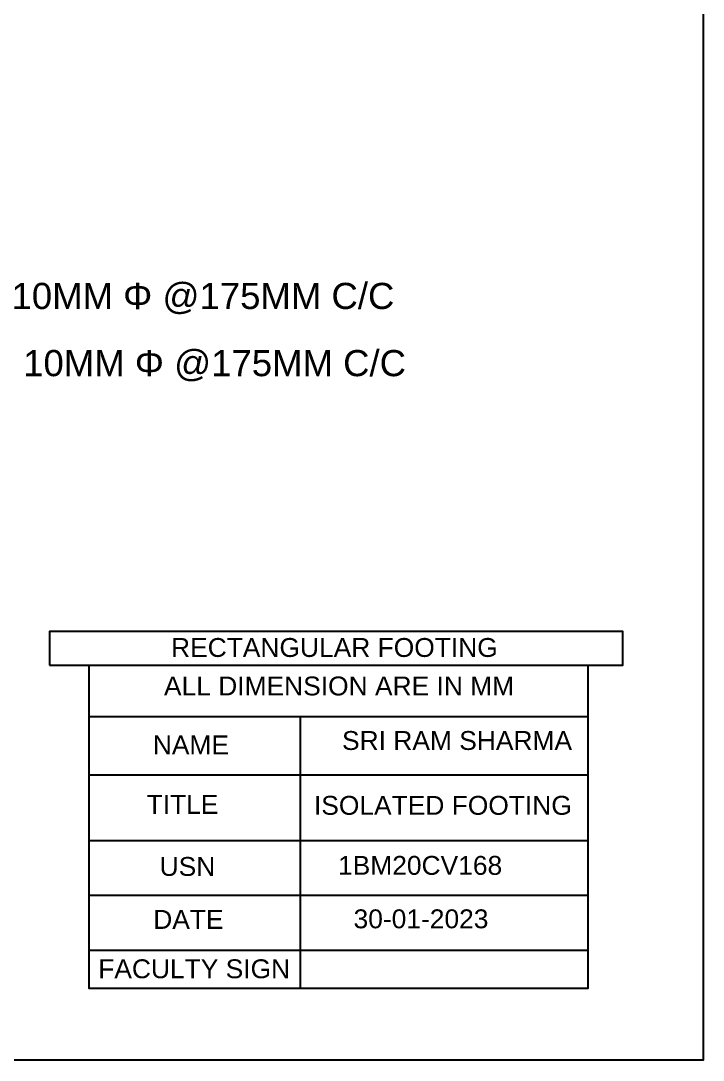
# Model space of a CAD drawing. Header units: inches. Extents: x 448145 to 618619, y -64863 to 148507.
# Drawn here: x 495349 to 498350, y 137958 to 142530 of the extents above; entities that cross this region are included whole.
import ezdxf

# ---------------------------------------------------------------- set-up
doc = ezdxf.new("R2010")
doc.units = ezdxf.units.IN
doc.header["$MEASUREMENT"] = 0
doc.styles.add('PDF Arial', font='Arial.ttf')

msp = doc.modelspace()

# ---------------------------------------------------------------- linework, layer by layer
msp.add_line((495649.139, 139469.147), (497842.73, 139469.147))
at = {"color": 7, "lineweight": 25}
msp.add_lwpolyline([(491396.541, 148506.623), (498349.972, 148506.623), (498349.972, 137957.654), (491396.541, 137957.654)], close=True, dxfattribs=at)
at = {"color": 7}
for points in [[(495475.3, 139694.745), (497996.389, 139694.745), (497996.389, 139843.054), (495475.3, 139843.054)], [(495649.139, 139694.745), (497842.73, 139694.745), (497842.73, 138272.369), (495649.139, 138272.369)]]:
    msp.add_lwpolyline(points, close=True, dxfattribs=at)
for points in [[(495649.139, 138272.369), (495649.139, 139694.745), (497756.143, 139694.745)], [(496577.431, 139469.147), (496577.431, 138272.369)], [(495649.139, 139213.064), (497842.73, 139213.064)], [(495649.139, 138924.055), (497842.73, 138924.055)], [(495649.139, 138683.214), (497842.73, 138683.214)], [(495649.139, 138442.374), (497842.73, 138442.374)]]:
    msp.add_lwpolyline(points, dxfattribs=at)

# ---------------------------------------------------------------- texts
at = {"color": 5, "char_height": 115.00894, "attachment_point": 7, "style": 'PDF Arial'}
for insert in [(495307.767, 141238.816), (495359.023, 140943.348)]:
    msp.add_mtext('10MM Φ @175MM C/C', dxfattribs=dict(at, insert=insert))
at = {"color": 7, "attachment_point": 7, "style": 'PDF Arial'}
for s, insert, char_height in [('RECTANGULAR FOOTING', (496009.389, 139730.387), 83.02857), ('ALL DIMENSION ARE IN MM', (495978.286, 139561.095), 83.02857), ('SRI RAM SHARMA', (496761.431, 139321.223), 83.02857), ('TITLE', (495902.12, 139041.047), 83.0286), ('ISOLATED FOOTING', (496637.936, 139036.023), 83.02857), ('1BM20CV168', (496743.788, 138771.988), 83.0286), ('USN', (495959.085, 138767.242), 83.0286), ('DATE', (495931.17, 138535.374), 83.0286), ('30-01-2023', (496812.199, 138536.832), 83.0286), ('FACULTY SIGN', (495689.093, 138317.108), 83.02857)]:
    msp.add_mtext(s, dxfattribs=dict(at, insert=insert, char_height=char_height))
at = {"color": 7, "insert": (495929.256, 139303.148), "char_height": 83.0286, "width": 306.85456, "attachment_point": 7, "style": 'PDF Arial'}
msp.add_mtext('NAME', dxfattribs=at)

doc.saveas('drawing.dxf')
